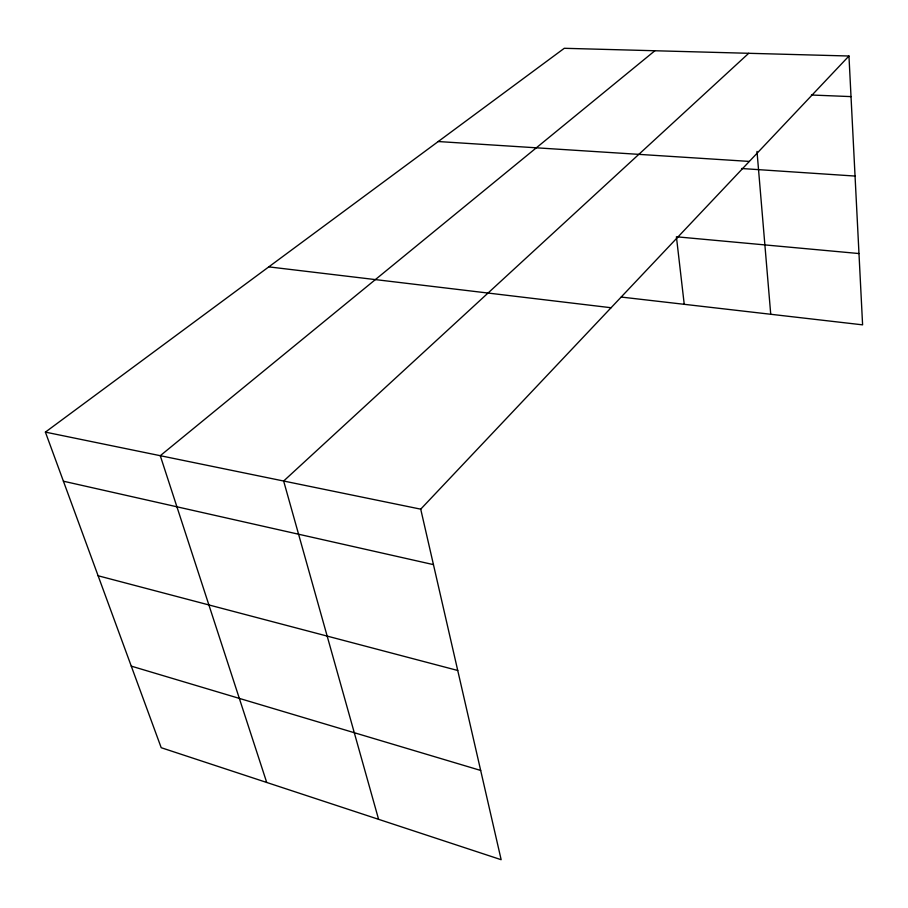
<?xml version="1.0" encoding="UTF-8"?>
<svg xmlns="http://www.w3.org/2000/svg" width="908" height="908" viewBox="0 0 908 908"><rect width="100%" height="100%" fill="white"/><g stroke="black" fill="none" stroke-linecap="round" stroke-linejoin="round"><path stroke-width="1.36" d="M420.722 509.161L848.957 56.012L564.288 48.294L45.4 432.117L161.204 747.704L501.159 859.706L420.722 509.161L45.4 432.117M748.725 53.288L283.648 481.024L378.591 819.322M654.895 50.746L160.273 455.702L266.714 782.458M811.423 95.011L851.023 96.611M438.235 141.535L749.338 161.42M741.552 168.513L855.052 176.061M858.979 253.548L676.415 236.784L684.235 304.316M621.242 297.064L862.6 324.848L848.957 56.012M268.791 266.873L611.084 307.733M63.412 481.206L433.445 564.628M98.109 575.763L457.734 670.479M131.274 666.131L480.684 770.449M757 151.432L770.733 314.27"/></g></svg>
